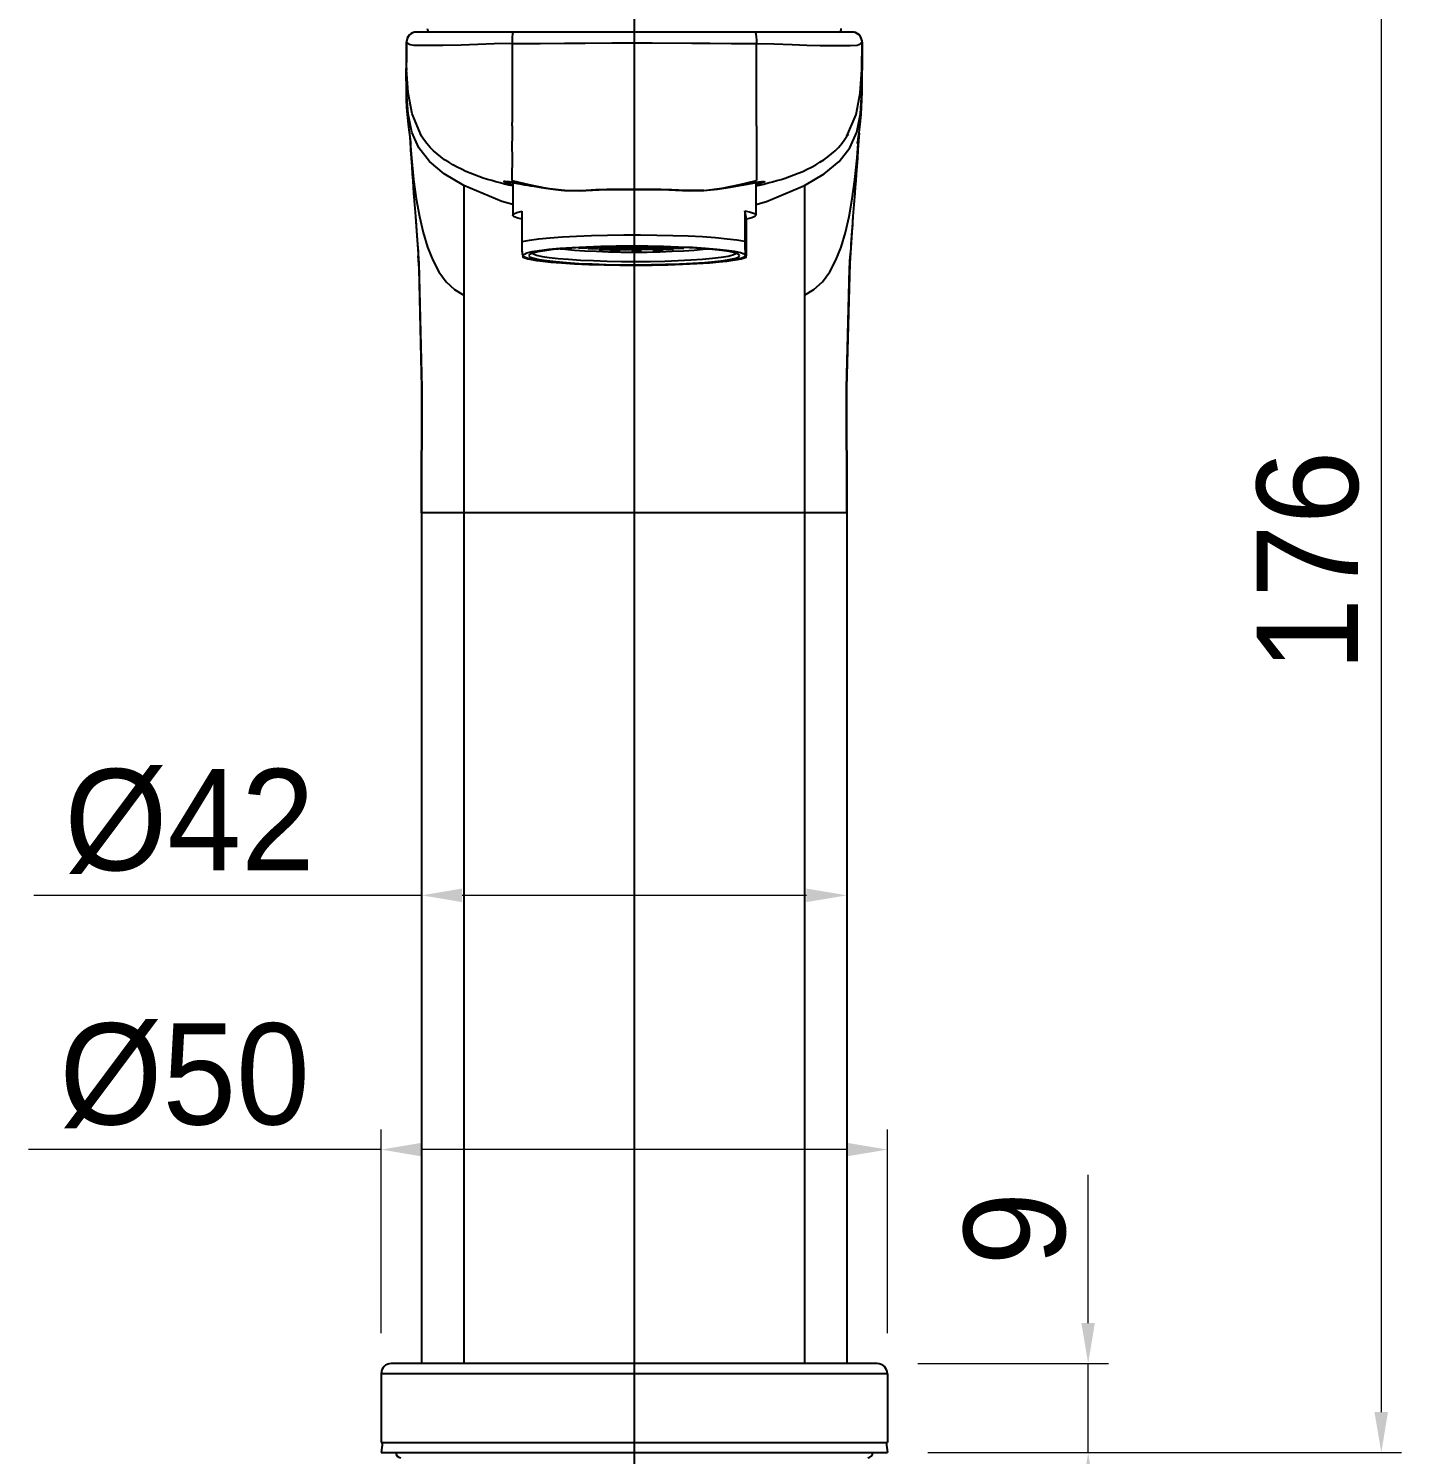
# Model space of a CAD drawing. Extents: x 0 to 790, y 0 to 579.
# Drawn here: x 123.8 to 259.4, y 234.4 to 375.2 of the extents above; entities that cross this region are included whole.
import ezdxf

# ---------------------------------------------------------------- set-up
doc = ezdxf.new("R2010")
doc.units = 0
doc.header["$LTSCALE"] = 10
doc.header["$MEASUREMENT"] = 0
doc.header["$PDMODE"] = 3
doc.header["$PDSIZE"] = -10
doc.linetypes.add('CENTER', pattern=[2, 1.25, -0.25, 0.25, -0.25])
doc.layers.get('0').update_dxf_attribs({"linetype": 'CONTINUOUS'})
doc.layers.get('DEFPOINTS').update_dxf_attribs({"linetype": 'CONTINUOUS'})
doc.layers.add('DEFAULT_1', color=7, linetype='CENTER')
doc.styles.add('Daelim Dimension', font='H2GTRE.TTF')
doc.dimstyles.new('DEFAULT', dxfattribs={"dimscale": 2, "dimtxt": 2, "dimasz": 2, "dimexe": 0, "dimexo": 2, "dimgap": 1, "dimtad": 1, "dimdec": 1, "dimzin": 9, "dimdsep": 46, "dimtxsty": 'Daelim Dimension', "dimcen": 0.5, "dimclrd": 252, "dimclre": 252, "dimclrt": 3, "dimadec": 1, "dimazin": 0, "dimtfac": 1, "dimtdec": 1, "dimtix": 1, "dimtmove": 0, "dimatfit": 3, "dimfxl": 1, "dimtolj": 1, "dimtzin": 1, "dimlwd": 9, "dimlwe": 9, "dimarcsym": 0})

# ---------------------------------------------------------------- blocks, each defined once
blk = doc.blocks.new('*D49')
at = {"color": 5, "lineweight": 9, "ltscale": 0.5, "transparency": 16777216}
for p, q in [((209.61, 410.68), (259.39, 410.68)), ((257.39, 406.68), (257.39, 238.58)), ((212.61, 234.58), (259.39, 234.58))]:
    blk.add_line(p, q, dxfattribs=at)
at = {"color": 5, "ltscale": 0.5, "transparency": 16777216}
for points in [[(256.72, 406.68), (258.05, 406.68), (257.39, 410.68)], [(256.72, 238.58), (258.05, 238.58), (257.39, 234.58)]]:
    blk.add_solid(points, dxfattribs=at)
at = {"layer": 'DEFPOINTS', "color": 0, "ltscale": 0.5, "transparency": 16777216}
for p in [(205.61, 410.68), (208.61, 234.58), (257.39, 234.58)]:
    blk.add_point(p, dxfattribs=at)
at = {"color": 7, "ltscale": 0.5, "transparency": 16777216, "insert": (250.16, 322.63), "char_height": 10, "attachment_point": 5, "rotation": 90, "style": 'Daelim Dimension'}
blk.add_mtext('\\A1;176', dxfattribs=at)
blk = doc.blocks.new('*D50')
at = {"color": 5, "lineweight": 9, "ltscale": 0.5, "transparency": 16777216}
for p, q in [((228.44, 247.38), (228.44, 262.03)), ((211.61, 243.38), (230.44, 243.38)), ((228.44, 234.58), (228.44, 243.38)), ((212.61, 234.58), (230.44, 234.58)), ((228.44, 230.58), (228.44, 226.58))]:
    blk.add_line(p, q, dxfattribs=at)
at = {"color": 5, "ltscale": 0.5, "transparency": 16777216}
for points in [[(227.77, 247.38), (229.1, 247.38), (228.44, 243.38)], [(227.77, 230.58), (229.1, 230.58), (228.44, 234.58)]]:
    blk.add_solid(points, dxfattribs=at)
at = {"layer": 'DEFPOINTS', "color": 0, "ltscale": 0.5, "transparency": 16777216}
for p in [(207.61, 243.38), (208.61, 234.58), (228.44, 234.58)]:
    blk.add_point(p, dxfattribs=at)
at = {"color": 7, "ltscale": 0.5, "transparency": 16777216, "insert": (221.23, 256.7), "char_height": 10, "attachment_point": 5, "rotation": 90, "style": 'Daelim Dimension'}
blk.add_mtext('\\A1;9', dxfattribs=at)
blk = doc.blocks.new('*D53')
at = {"color": 5, "lineweight": 9, "ltscale": 0.5, "transparency": 16777216}
for p, q in [((162.61, 289.38), (162.61, 291.62)), ((204.61, 289.38), (204.61, 291.62)), ((162.61, 289.62), (124.29, 289.62)), ((200.61, 289.62), (166.61, 289.62))]:
    blk.add_line(p, q, dxfattribs=at)
at = {"color": 5, "ltscale": 0.5, "transparency": 16777216}
for points in [[(166.61, 290.29), (166.61, 288.95), (162.61, 289.62)], [(200.61, 290.29), (200.61, 288.95), (204.61, 289.62)]]:
    blk.add_solid(points, dxfattribs=at)
at = {"layer": 'DEFPOINTS', "color": 0, "ltscale": 0.5, "transparency": 16777216}
for p in [(162.61, 289.62), (162.61, 285.38), (204.61, 285.38)]:
    blk.add_point(p, dxfattribs=at)
at = {"color": 7, "ltscale": 0.5, "transparency": 16777216, "insert": (139.69, 296.91), "char_height": 10, "attachment_point": 5, "style": 'Daelim Dimension'}
blk.add_mtext('\\A1;%%C42', dxfattribs=at)
blk = doc.blocks.new('*D56')
at = {"color": 5, "lineweight": 9, "ltscale": 0.5, "transparency": 16777216}
for p, q in [((158.61, 246.38), (158.61, 266.51)), ((208.61, 246.38), (208.61, 266.51)), ((158.61, 264.51), (123.78, 264.51)), ((204.61, 264.51), (162.61, 264.51))]:
    blk.add_line(p, q, dxfattribs=at)
at = {"color": 5, "ltscale": 0.5, "transparency": 16777216}
for points in [[(162.61, 265.18), (162.61, 263.84), (158.61, 264.51)], [(204.61, 265.18), (204.61, 263.84), (208.61, 264.51)]]:
    blk.add_solid(points, dxfattribs=at)
at = {"layer": 'DEFPOINTS', "color": 0, "ltscale": 0.5, "transparency": 16777216}
for p in [(208.61, 264.51), (158.61, 242.38), (208.61, 242.38)]:
    blk.add_point(p, dxfattribs=at)
at = {"color": 7, "ltscale": 0.5, "transparency": 16777216, "insert": (139.2, 271.8), "char_height": 10, "attachment_point": 5, "style": 'Daelim Dimension'}
blk.add_mtext('\\A1;%%C50', dxfattribs=at)

msp = doc.modelspace()

# ---------------------------------------------------------------- linework, layer by layer
at = {"color": 7, "linetype": 'Continuous'}
for p, q in [((205.12, 374.88), (162.1, 374.88)), ((205.47, 374.82), (205.12, 374.88)), ((205.78, 374.63), (205.47, 374.82)), ((206, 374.35), (205.78, 374.63)), ((161.1, 373.72), (161.1, 373.88)), ((161.39, 374.58), (161.2, 374.3)), ((206.11, 374), (206, 374.35)), ((206.12, 373.88), (206.11, 374)), ((206.11, 373.88), (206.12, 372.21)), ((206.11, 373.72), (206.12, 373.88)), ((161.1, 372.07), (161.09, 371.61)), ((161.1, 372.52), (161.1, 372.07)), ((206.12, 372.21), (206.12, 371.82)), ((206.12, 371.82), (206.12, 371.51)), ((161.09, 371.61), (161.1, 371.1)), ((161.09, 371.13), (161.09, 371.28)), ((161.09, 370.4), (161.09, 371.13)), ((206.12, 371.1), (206.12, 371.28)), ((161.41, 364.9), (161.46, 364.1)), ((162.47, 364.8), (162.56, 364.67)), ((204.75, 364.8), (204.71, 364.74)), ((205.81, 364.9), (205.76, 364.1)), ((162.56, 364.67), (162.56, 364.66)), ((162.61, 364.58), (162.6, 364.59)), ((204.63, 364.61), (204.6, 364.58)), ((204.65, 364.64), (204.63, 364.61)), ((171.23, 359.77), (170.8, 359.86)), ((171.61, 359.68), (171.23, 359.77)), ((171.61, 360.01), (171.61, 356.79)), ((176.75, 359.23), (176.75, 359.23)), ((190.47, 359.23), (190.47, 359.23)), ((195.61, 360.01), (195.61, 356.79)), ((195.61, 359.68), (195.99, 359.77)), ((195.99, 359.77), (196.42, 359.86)), ((171.61, 356.77), (171.61, 356.79)), ((172.53, 354.14), (172.53, 357.19)), ((194.53, 357.22), (194.53, 354.17)), ((194.69, 356.39), (194.53, 357.22)), ((194.69, 353.33), (194.69, 356.39)), ((195.61, 356.81), (195.61, 356.79)), ((172.53, 354), (172.53, 354.14)), ((172.53, 353.84), (172.53, 354)), ((178.11, 353.57), (178.42, 353.56)), ((178.42, 353.59), (178.42, 353.56)), ((178.42, 353.56), (178.92, 353.58)), ((178.92, 353.61), (178.92, 353.58)), ((179.52, 353.57), (179.02, 353.54)), ((179.02, 353.49), (179.02, 353.54)), ((179.02, 353.49), (179.52, 353.47)), ((179.52, 353.57), (179.52, 353.47)), ((180.02, 353.54), (179.52, 353.57)), ((179.52, 353.47), (180.02, 353.49)), ((180.02, 353.54), (180.02, 353.49)), ((180.54, 353.66), (180.04, 353.64)), ((180.04, 353.59), (180.04, 353.64)), ((180.04, 353.59), (180.54, 353.56)), ((180.61, 353.48), (180.11, 353.45)), ((180.54, 353.66), (180.54, 353.56)), ((181.04, 353.64), (180.54, 353.66)), ((180.54, 353.56), (181.04, 353.59)), ((180.61, 353.48), (180.61, 353.38)), ((181.11, 353.45), (180.61, 353.48)), ((181.04, 353.64), (181.04, 353.59)), ((181.1, 353.68), (181.56, 353.66)), ((181.64, 353.57), (181.14, 353.55)), ((181.14, 353.5), (181.14, 353.55)), ((181.14, 353.5), (181.64, 353.47)), ((181.56, 353.69), (181.56, 353.66)), ((181.56, 353.66), (182.06, 353.68)), ((181.64, 353.57), (181.64, 353.47)), ((182.14, 353.55), (181.64, 353.57)), ((181.64, 353.47), (182.14, 353.5)), ((182.06, 353.7), (182.06, 353.68)), ((182.14, 353.55), (182.14, 353.5)), ((182.66, 353.67), (182.16, 353.64)), ((182.16, 353.59), (182.16, 353.64)), ((182.16, 353.59), (182.66, 353.57)), ((182.73, 353.48), (182.23, 353.46)), ((182.66, 353.67), (182.66, 353.57)), ((183.16, 353.64), (182.66, 353.67)), ((182.66, 353.57), (183.16, 353.59)), ((182.73, 353.48), (182.73, 353.38)), ((183.23, 353.46), (182.73, 353.48)), ((183.16, 353.64), (183.16, 353.59)), ((183.18, 353.69), (183.18, 353.71)), ((183.18, 353.69), (183.68, 353.66)), ((183.76, 353.58), (183.26, 353.56)), ((183.26, 353.5), (183.26, 353.56)), ((183.26, 353.5), (183.76, 353.48)), ((183.68, 353.71), (183.68, 353.66)), ((183.68, 353.66), (184.18, 353.69)), ((183.76, 353.58), (183.76, 353.48)), ((184.26, 353.56), (183.76, 353.58)), ((183.76, 353.48), (184.26, 353.5)), ((184.18, 353.71), (184.18, 353.69)), ((184.26, 353.56), (184.26, 353.5)), ((184.78, 353.68), (184.28, 353.65)), ((184.28, 353.6), (184.28, 353.65)), ((184.28, 353.6), (184.78, 353.58)), ((184.85, 353.49), (184.35, 353.47)), ((184.78, 353.68), (184.78, 353.58)), ((185.28, 353.65), (184.78, 353.68)), ((184.78, 353.58), (185.28, 353.6)), ((184.85, 353.49), (184.85, 353.39)), ((185.35, 353.47), (184.85, 353.49)), ((185.28, 353.65), (185.28, 353.6)), ((185.3, 353.7), (185.8, 353.67)), ((185.88, 353.59), (185.38, 353.56)), ((185.38, 353.51), (185.38, 353.56)), ((185.38, 353.51), (185.88, 353.49)), ((185.8, 353.69), (185.8, 353.67)), ((185.8, 353.67), (186.05, 353.68)), ((185.88, 353.59), (185.88, 353.49)), ((186.38, 353.56), (185.88, 353.59)), ((185.88, 353.49), (186.38, 353.51)), ((186.38, 353.56), (186.38, 353.51)), ((186.64, 353.67), (186.4, 353.66)), ((186.4, 353.61), (186.4, 353.66)), ((186.4, 353.61), (186.9, 353.58)), ((186.97, 353.5), (186.47, 353.47)), ((186.47, 353.42), (186.47, 353.47)), ((186.9, 353.66), (186.9, 353.58)), ((186.9, 353.58), (187.4, 353.61)), ((186.97, 353.5), (186.97, 353.4)), ((187.47, 353.47), (186.97, 353.5)), ((187.4, 353.65), (187.4, 353.61)), ((187.47, 353.47), (187.47, 353.42)), ((188, 353.59), (187.5, 353.57)), ((187.5, 353.52), (187.5, 353.57)), ((187.5, 353.52), (188, 353.49)), ((188, 353.59), (188, 353.49)), ((188.5, 353.57), (188, 353.59)), ((188, 353.49), (188.5, 353.52)), ((188.5, 353.57), (188.5, 353.52)), ((194.53, 354.17), (194.53, 354.03)), ((194.53, 354.03), (194.53, 353.88)), ((172.6, 352.84), (172.62, 352.73)), ((173.25, 352.88), (173.21, 352.79)), ((180.11, 353.4), (180.11, 353.45)), ((180.11, 353.4), (180.61, 353.38)), ((180.61, 353.38), (181.11, 353.4)), ((181.11, 353.45), (181.11, 353.4)), ((181.71, 353.39), (181.21, 353.36)), ((181.21, 353.31), (181.21, 353.36)), ((181.21, 353.31), (181.71, 353.29)), ((181.71, 353.39), (181.71, 353.29)), ((182.21, 353.36), (181.71, 353.39)), ((181.71, 353.29), (182.21, 353.31)), ((182.21, 353.36), (182.21, 353.31)), ((182.23, 353.41), (182.23, 353.46)), ((182.23, 353.41), (182.73, 353.38)), ((182.73, 353.38), (183.23, 353.41)), ((183.23, 353.46), (183.23, 353.41)), ((183.83, 353.4), (183.33, 353.37)), ((183.33, 353.32), (183.33, 353.37)), ((183.33, 353.32), (183.83, 353.3)), ((183.83, 353.4), (183.83, 353.3)), ((184.33, 353.37), (183.83, 353.4)), ((183.83, 353.3), (184.33, 353.32)), ((184.33, 353.37), (184.33, 353.32)), ((184.35, 353.42), (184.35, 353.47)), ((184.35, 353.42), (184.85, 353.39)), ((184.85, 353.39), (185.35, 353.42)), ((185.35, 353.47), (185.35, 353.42)), ((185.95, 353.4), (185.45, 353.38)), ((185.45, 353.33), (185.45, 353.38)), ((185.45, 353.33), (185.95, 353.3)), ((185.95, 353.4), (185.95, 353.3)), ((186.45, 353.38), (185.95, 353.4)), ((185.95, 353.3), (186.45, 353.33)), ((186.45, 353.38), (186.45, 353.33)), ((186.47, 353.42), (186.97, 353.4)), ((186.97, 353.4), (187.47, 353.42)), ((194.01, 352.82), (193.97, 352.88)), ((162.61, 327.38), (162.61, 243.38)), ((204.61, 327.38), (162.61, 327.38)), ((204.61, 327.38), (204.61, 243.38)), ((158.61, 242.38), (158.61, 235.58)), ((207.61, 243.38), (159.61, 243.38)), ((208.61, 242.38), (208.61, 235.58)), ((158.61, 235.58), (208.61, 235.58)), ((158.73, 235.58), (158.61, 234.58)), ((208.48, 235.58), (208.61, 234.58)), ((158.61, 234.58), (208.61, 234.58))]:
    msp.add_line(p, q, dxfattribs=at)
at = {"color": 9, "linetype": 'Continuous'}
for p, q in [((183.61, 374.88), (183.61, 373.81)), ((161.1, 373.88), (161.11, 373.88)), ((171.54, 373.73), (171.54, 372.57)), ((183.61, 373.81), (183.61, 359.31)), ((195.67, 372.57), (195.67, 373.73)), ((206.11, 373.88), (206.12, 373.88)), ((171.54, 372.57), (171.54, 370.09)), ((195.67, 370.09), (195.67, 372.57)), ((161.12, 368.96), (161.09, 371.2)), ((206.1, 368.96), (206.12, 371.2)), ((195.67, 367.99), (195.67, 370.09)), ((205.62, 362.46), (205.8, 364.83)), ((195.68, 361.87), (195.68, 361.3)), ((166.79, 359.72), (166.79, 243.38)), ((176.73, 359.23), (175.24, 359.39)), ((176.75, 359.23), (176.73, 359.23)), ((190.47, 359.23), (190.49, 359.23)), ((190.49, 359.23), (191.82, 359.37)), ((200.43, 359.72), (200.43, 243.38)), ((162.35, 351.54), (162.26, 352.78)), ((172.76, 352.65), (172.61, 352.78)), ((173, 353.06), (173.52, 353.19)), ((204.87, 351.5), (204.95, 352.78)), ((183.61, 351.84), (183.61, 243.38)), ((208.61, 242.38), (158.61, 242.38))]:
    msp.add_line(p, q, dxfattribs=at)
for points in [[(171.66, 374.88), (171.62, 374.82), (171.59, 374.66), (171.56, 374.41), (171.55, 374.09), (171.54, 373.73)], [(195.56, 374.88), (195.6, 374.82), (195.63, 374.66), (195.66, 374.41), (195.67, 374.09), (195.67, 373.73)], [(162.6, 364.59), (161.68, 366.79), (161.29, 368.86), (161.13, 371.2), (161.11, 373.88)], [(161.32, 373.7), (161.3, 373.71), (161.28, 373.73), (161.25, 373.75), (161.23, 373.77), (161.21, 373.78), (161.19, 373.81), (161.17, 373.82), (161.15, 373.84), (161.13, 373.86), (161.12, 373.87), (161.11, 373.88), (161.11, 373.88)], [(171.54, 373.73), (169.76, 373.7), (168.17, 373.66), (166.52, 373.59), (164.71, 373.55), (163.3, 373.54), (162.5, 373.54), (161.87, 373.56), (161.47, 373.61), (161.4, 373.64), (161.37, 373.66), (161.35, 373.68), (161.32, 373.7)], [(171.54, 373.73), (174.33, 373.76), (176.72, 373.78), (178.77, 373.79), (181.41, 373.81), (183.61, 373.81)], [(183.61, 373.81), (185.37, 373.81), (189.3, 373.79)], [(189.3, 373.79), (191.1, 373.78), (193.2, 373.76), (195.67, 373.73)], [(195.67, 373.73), (197.41, 373.7), (199.19, 373.65), (200.67, 373.59), (201.96, 373.56), (203.56, 373.54), (204.94, 373.55), (205.63, 373.59), (205.8, 373.63), (205.83, 373.65), (205.86, 373.67), (205.88, 373.69), (205.91, 373.71), (205.92, 373.72), (205.94, 373.73), (205.96, 373.75), (205.98, 373.76), (206, 373.77), (206.02, 373.79), (206.04, 373.81), (206.06, 373.83), (206.07, 373.84), (206.09, 373.86), (206.1, 373.87), (206.11, 373.88), (206.11, 373.88)], [(204.62, 364.59), (205.52, 366.74), (205.92, 368.83), (206.08, 371.17), (206.11, 373.88)], [(171.54, 370.09), (171.54, 367.99), (171.54, 366.95), (171.54, 365.93)], [(166.79, 359.72), (164.84, 360.88), (163.37, 362.1), (162.32, 363.44), (161.64, 364.98), (161.27, 366.8), (161.12, 368.96)], [(195.68, 365.93), (195.68, 366.95), (195.67, 367.99)], [(200.43, 359.72), (202.38, 360.88), (203.85, 362.1), (204.9, 363.44), (205.58, 364.98), (205.95, 366.8), (206.1, 368.96)], [(161.42, 364.83), (161.6, 362.46), (161.82, 360.33), (162.08, 358.4), (162.39, 356.65), (162.76, 355.07), (163.19, 353.64), (163.7, 352.35), (164.31, 351.21), (165.03, 350.22), (165.87, 349.44), (166.79, 348.89)], [(171.54, 365.62), (171.55, 364.68), (171.53, 363.55), (171.54, 362.58), (171.54, 361.83)], [(171.54, 365.85), (171.54, 365.88), (171.54, 365.91), (171.54, 365.93)], [(171.54, 365.76), (171.54, 365.79), (171.54, 365.82), (171.54, 365.85)], [(171.54, 365.62), (171.54, 365.67), (171.54, 365.71), (171.54, 365.76)], [(195.68, 365.62), (195.67, 364.87), (195.68, 364.08), (195.69, 363.29), (195.68, 362.54), (195.68, 361.87)], [(195.68, 365.85), (195.68, 365.88), (195.68, 365.91), (195.68, 365.93)], [(195.68, 365.76), (195.68, 365.79), (195.68, 365.82), (195.68, 365.85)], [(195.68, 365.62), (195.68, 365.67), (195.68, 365.71), (195.68, 365.76)], [(200.43, 348.89), (201.35, 349.44), (202.19, 350.22), (202.91, 351.2), (203.52, 352.35), (204.03, 353.64), (204.46, 355.07), (204.83, 356.65), (205.14, 358.4), (205.4, 360.33), (205.62, 362.46)], [(171.54, 361.83), (171.53, 361.15), (171.53, 360.73), (171.53, 360.37), (171.53, 360.23)], [(195.68, 361.3), (195.68, 360.86), (195.68, 360.55), (195.69, 360.36), (195.69, 360.27), (195.69, 360.23)], [(171.61, 357.85), (170.54, 358.14), (166.79, 359.72)], [(171.28, 360.07), (170.85, 360.13), (170.73, 360.11), (170.87, 360.03)], [(170.87, 360.03), (171.31, 359.87), (171.61, 359.79)], [(175.24, 359.39), (173.82, 359.62), (172.59, 359.84), (171.88, 359.97), (171.28, 360.07)], [(171.53, 360.23), (173.19, 359.81), (174.94, 359.47), (176.73, 359.23)], [(183.61, 359.32), (182.24, 359.34), (180.91, 359.33), (179.8, 359.28), (178.41, 359.21), (176.73, 359.23)], [(190.49, 359.23), (188.73, 359.22), (187.32, 359.28), (186.22, 359.33), (184.86, 359.34), (183.61, 359.32)], [(190.49, 359.23), (192.28, 359.47), (194.03, 359.81), (195.69, 360.23)], [(191.82, 359.37), (193.12, 359.57), (194.2, 359.76), (195.14, 359.93), (195.92, 360.07)], [(196.31, 360.01), (195.77, 359.83), (195.61, 359.79)], [(195.61, 357.85), (196.68, 358.14), (200.43, 359.72)], [(195.92, 360.07), (196.37, 360.13), (196.49, 360.1), (196.31, 360.01)], [(172.53, 354.2), (173.26, 354.33), (174.18, 354.45), (175.28, 354.55), (176.53, 354.64), (177.91, 354.72), (179.4, 354.78), (180.97, 354.82), (182.59, 354.84), (184.22, 354.84), (185.85, 354.83), (187.43, 354.79), (188.94, 354.74), (190.35, 354.67), (191.64, 354.58), (192.78, 354.47), (193.75, 354.36), (194.53, 354.23)], [(173.52, 353.19), (174.25, 353.31), (175.17, 353.42), (176.26, 353.52), (177.49, 353.6), (178.85, 353.67), (180.31, 353.72), (181.83, 353.75), (183.4, 353.76), (184.96, 353.76), (186.5, 353.73), (187.97, 353.68), (189.36, 353.62), (190.63, 353.54), (191.77, 353.45), (192.73, 353.34), (193.51, 353.22)], [(172.61, 352.79), (172.7, 352.92), (173, 353.06)], [(194.61, 352.82), (194.52, 352.68), (194.22, 352.55), (193.69, 352.42), (192.97, 352.3), (192.05, 352.19), (190.96, 352.09), (189.73, 352.01), (188.37, 351.94), (186.91, 351.89), (185.38, 351.86), (183.82, 351.85), (182.26, 351.85), (180.72, 351.88), (179.24, 351.92), (177.86, 351.99), (176.58, 352.07), (175.45, 352.16), (174.49, 352.27), (173.71, 352.39), (173.13, 352.51), (172.76, 352.65)], [(193.51, 353.22), (194.09, 353.09), (194.46, 352.96), (194.61, 352.82)], [(162.61, 327.38), (162.64, 339.77), (162.35, 351.54)], [(204.61, 327.38), (204.58, 339.74), (204.87, 351.5)]]:
    msp.add_lwpolyline(points, dxfattribs=at)
at = {"color": 7, "linetype": 'Continuous'}
for points in [[(161.2, 374.3), (161.11, 373.98), (161.1, 373.88)], [(161.11, 373.88), (161.1, 373.42), (161.1, 373.22), (161.1, 372.52)], [(161.53, 364.05), (161.46, 364.57), (161.4, 364.97), (161.33, 365.47), (161.27, 366.06), (161.21, 366.73), (161.16, 367.46), (161.13, 368.21), (161.11, 368.94), (161.1, 369.67), (161.09, 370.4)], [(205.76, 364.57), (205.82, 364.97), (205.89, 365.47), (205.95, 366.06), (206.01, 366.73), (206.06, 367.46), (206.09, 368.21), (206.11, 368.94), (206.12, 369.67), (206.12, 370.4), (206.12, 371.1)], [(206.12, 371.51), (206.12, 371.19), (206.12, 371.13), (206.12, 371.1), (206.12, 371.1)], [(204.71, 364.74), (204.67, 364.68), (204.66, 364.66)], [(161.46, 364.1), (161.51, 363.24), (161.57, 362.41), (161.63, 361.6), (161.68, 360.84), (161.73, 360.18), (161.78, 359.57), (161.82, 358.97), (161.91, 357.83)], [(161.56, 363.86), (161.56, 363.86), (161.55, 363.92), (161.53, 364.05)], [(162.56, 364.66), (162.57, 364.65), (162.57, 364.64)], [(162.57, 364.64), (162.59, 364.61), (162.6, 364.59)], [(170.8, 359.86), (170.38, 359.97), (169.95, 360.08), (169.53, 360.2), (169.11, 360.32), (168.69, 360.46), (168.27, 360.61), (167.84, 360.76), (167.41, 360.93), (166.97, 361.12), (166.54, 361.32), (166.11, 361.54), (165.69, 361.76), (165.28, 362.01), (164.88, 362.27), (164.5, 362.55), (164.13, 362.84), (163.78, 363.16), (163.44, 363.49), (163.12, 363.87), (162.8, 364.29), (162.6, 364.59)], [(196.42, 359.86), (196.84, 359.97), (197.27, 360.08), (197.69, 360.2), (198.11, 360.32), (198.53, 360.46), (198.95, 360.61), (199.38, 360.76), (199.81, 360.93), (200.25, 361.12), (200.68, 361.32), (201.11, 361.54), (201.53, 361.76), (201.94, 362.01), (202.34, 362.27), (202.72, 362.55), (203.09, 362.84), (203.44, 363.16), (203.78, 363.49), (204.1, 363.87), (204.42, 364.29), (204.62, 364.59)], [(204.66, 364.66), (204.66, 364.66), (204.65, 364.64)], [(205.76, 364.1), (205.7, 363.24), (205.65, 362.41), (205.59, 361.6), (205.54, 360.84), (205.49, 360.18), (205.44, 359.57), (205.39, 358.97)], [(205.66, 363.86), (205.66, 363.86), (205.66, 363.92), (205.68, 364.05), (205.76, 364.57)], [(170.94, 360.11), (170.93, 360.11), (170.94, 360.11), (170.97, 360.11), (171.01, 360.11), (171.07, 360.1), (171.14, 360.09), (171.23, 360.08), (171.33, 360.06), (171.45, 360.04), (171.58, 360.02), (171.73, 359.99)], [(171.73, 359.99), (172.09, 359.93), (172.3, 359.89), (172.77, 359.8)], [(172.77, 359.8), (173.05, 359.75), (173.35, 359.7), (173.68, 359.64), (174.04, 359.58), (174.43, 359.52), (174.85, 359.45), (175.32, 359.38), (175.83, 359.31), (176.38, 359.25), (176.75, 359.23)], [(176.75, 359.23), (178.17, 359.2), (180.15, 359.28), (182.15, 359.33), (183.61, 359.31)], [(183.61, 359.31), (185.03, 359.33), (187.03, 359.28), (189.02, 359.2), (190.47, 359.23)], [(190.47, 359.23), (190.82, 359.25), (191.37, 359.31), (191.88, 359.38), (192.35, 359.45), (192.78, 359.52), (193.17, 359.58), (193.53, 359.64), (193.86, 359.7), (194.17, 359.75), (194.44, 359.8), (195.31, 359.96)], [(195.31, 359.96), (195.48, 359.99), (195.63, 360.02), (195.77, 360.04), (195.88, 360.06), (195.99, 360.08), (196.07, 360.09), (196.15, 360.1), (196.21, 360.11), (196.25, 360.11), (196.28, 360.11), (196.28, 360.11)], [(161.91, 357.83), (162.03, 356.25), (162.07, 355.76), (162.11, 355.28), (162.14, 354.81), (162.18, 354.37), (162.21, 353.96), (162.23, 353.58), (162.26, 353.25)], [(205.39, 358.97), (205.31, 357.83), (205.18, 356.25)], [(162.01, 356.61), (162.32, 352.06), (162.64, 339.74), (162.61, 327.38)], [(171.61, 356.79), (171.7, 356.91), (172, 357.05), (172.53, 357.19)], [(172.53, 356.39), (172.11, 356.49), (171.75, 356.63), (171.61, 356.77)], [(194.53, 357.22), (195.1, 357.09), (195.47, 356.95), (195.61, 356.81)], [(195.61, 356.79), (195.52, 356.66), (195.22, 356.52), (194.69, 356.39)], [(205.21, 356.61), (204.9, 352.06), (204.58, 339.74), (204.61, 327.38)], [(205.18, 356.25), (205.15, 355.76), (205.11, 355.28), (205.07, 354.81), (205.04, 354.37), (205.01, 353.96), (204.99, 353.58), (204.96, 353.25), (204.94, 352.98), (204.93, 352.78)], [(172.6, 352.84), (172.59, 352.89), (172.58, 352.94), (172.58, 352.99), (172.57, 353.04), (172.56, 353.09), (172.56, 353.15), (172.55, 353.22), (172.55, 353.29), (172.55, 353.36), (172.54, 353.44), (172.54, 353.52), (172.54, 353.6), (172.53, 353.68), (172.53, 353.76), (172.53, 353.84)], [(183.43, 353.71), (181.95, 353.7), (180.51, 353.67), (179.13, 353.62), (177.84, 353.56), (176.66, 353.48), (175.63, 353.39), (174.77, 353.28), (174.08, 353.17), (173.58, 353.04), (173.29, 352.92), (173.25, 352.88)], [(193.97, 352.88), (193.88, 352.95), (193.54, 353.07), (192.99, 353.19), (192.26, 353.31), (191.35, 353.41), (190.28, 353.5), (189.08, 353.57), (187.77, 353.63), (186.37, 353.68), (184.91, 353.7), (183.43, 353.71)], [(194.53, 353.88), (194.53, 353.79), (194.53, 353.71), (194.53, 353.63), (194.54, 353.55), (194.54, 353.47), (194.54, 353.4), (194.55, 353.32), (194.55, 353.25), (194.55, 353.19), (194.56, 353.13), (194.57, 353.07), (194.57, 353.02), (194.58, 352.97), (194.59, 352.93), (194.6, 352.88), (194.62, 352.77)], [(162.26, 353.25), (162.28, 352.82), (162.29, 352.78)], [(172.66, 352.61), (172.65, 352.61), (172.65, 352.62), (172.64, 352.65), (172.63, 352.69), (172.62, 352.73)], [(172.66, 352.61), (172.79, 352.57), (173.09, 352.49), (173.47, 352.41), (173.95, 352.33), (174.57, 352.25), (175.38, 352.16), (176.42, 352.07), (177.72, 351.99), (179.13, 351.92), (180.64, 351.88), (182.2, 351.85), (183.79, 351.84), (185.37, 351.85), (186.92, 351.89), (188.41, 351.94), (189.8, 352.01), (191.04, 352.09), (192.01, 352.18), (192.76, 352.26), (193.35, 352.34), (193.8, 352.42), (194.16, 352.49), (194.45, 352.57), (194.66, 352.64)], [(173.21, 352.79), (173.34, 352.66), (173.68, 352.53), (174.23, 352.41), (174.96, 352.3), (175.87, 352.2), (176.93, 352.11), (178.14, 352.03), (179.45, 351.97), (180.85, 351.93), (182.3, 351.9), (183.79, 351.9)], [(173.56, 353.04), (173.64, 352.96), (173.97, 352.84), (174.5, 352.72), (175.21, 352.61), (176.09, 352.51), (177.13, 352.43), (178.3, 352.35), (179.57, 352.3), (180.93, 352.25), (182.34, 352.23), (183.78, 352.22)], [(183.61, 353.12), (182.33, 353.12), (181.07, 353.15), (179.87, 353.19), (178.74, 353.24), (177.72, 353.31), (176.81, 353.39), (176.3, 353.45)], [(190.92, 353.45), (190.42, 353.39), (189.51, 353.31), (188.48, 353.24), (187.36, 353.19), (186.15, 353.15), (184.89, 353.12), (183.61, 353.12)], [(183.78, 352.22), (185.22, 352.23), (186.62, 352.26), (187.96, 352.31), (189.21, 352.37), (190.35, 352.45), (191.35, 352.54), (192.2, 352.64), (192.87, 352.75), (193.35, 352.87), (193.63, 352.99), (193.66, 353.03)], [(183.79, 351.9), (185.27, 351.91), (186.71, 351.94), (188.09, 351.99), (189.38, 352.05), (190.55, 352.13), (191.58, 352.22), (192.45, 352.33), (193.14, 352.44), (193.64, 352.56), (193.93, 352.69), (194.01, 352.82)], [(194.62, 352.77), (194.63, 352.72), (194.64, 352.69), (194.64, 352.66), (194.65, 352.64), (194.66, 352.64)], [(194.66, 352.64), (194.66, 352.65), (194.67, 352.66), (194.67, 352.69), (194.67, 352.73), (194.68, 352.77), (194.68, 352.82), (194.68, 352.87), (194.68, 352.94), (194.69, 353), (194.69, 353.07), (194.69, 353.14), (194.69, 353.2), (194.69, 353.33)]]:
    msp.add_lwpolyline(points, dxfattribs=at)
for centre, radius, start, end in [((162.11, 373.88), 1, 90.011, 179.8747), ((162.11, 373.88), 1, 89.9615, 90.0242), ((163.46, 375.18), 0.3, 171.4224, 270), ((203.76, 375.18), 0.3, 270, 8.5776), ((205.11, 373.88), 1, 90.0416, 90.0831), ((205.11, 373.88), 1, 0.1239, 90.07), ((162.11, 373.88), 1, 179.7891, 179.9134), ((205.11, 373.88), 1, 0.0852, 0.2095), ((159.61, 242.38), 1, 90, 180), ((207.61, 242.38), 1, 0, 90), ((160.55, 234.58), 0.5, 180, 270), ((206.67, 234.58), 0.5, 270, 0)]:
    msp.add_arc(centre, radius, start, end, dxfattribs=at)
at = {"layer": 'DEFAULT_1', "color": 7, "linetype": 'CENTER'}
for p, q in [((183.61, 398.68), (183.61, 373.81)), ((183.61, 359.31), (183.61, 351.84)), ((183.61, 243.38), (183.61, 144.78))]:
    msp.add_line(p, q, dxfattribs=at)

# ---------------------------------------------------------------- dimensions: what is measured, and where the dimension line sits
at = {"color": 5, "ltscale": 0.5}
dim = msp.add_linear_dim(base=(257.39, 234.58), p1=(205.61, 410.68), p2=(208.61, 234.58), angle=90, dimstyle='DEFAULT', override={"dimtxt": 5, "dimexe": 1, "dimdec": 0, "dimclrd": 5, "dimclre": 5, "dimclrt": 7}, dxfattribs=at)
dim.commit()
dim.dimension.update_dxf_attribs({"geometry": '*D49', "text_midpoint": (250.16, 322.63)})
for base, p1, p2, picture, middle in [((162.61, 289.62), (204.61, 285.38), (162.61, 285.38), '*D53', (139.69, 289.62)), ((208.61, 264.51), (158.61, 242.38), (208.61, 242.38), '*D56', (139.2, 264.51))]:
    dim = msp.add_linear_dim(base=base, p1=p1, p2=p2, text='%%C<>', dimstyle='DEFAULT', override={"dimtxt": 5, "dimexe": 1, "dimdec": 0, "dimclrd": 5, "dimclre": 5, "dimclrt": 7}, dxfattribs=at)
    dim.commit()
    dim.dimension.update_dxf_attribs({"geometry": picture, "text_midpoint": middle, "dimtype": 160})
dim = msp.add_linear_dim(base=(228.44, 234.58), p1=(207.61, 243.38), p2=(208.61, 234.58), angle=90, dimstyle='DEFAULT', override={"dimtxt": 5, "dimexe": 1, "dimdec": 0, "dimclrd": 5, "dimclre": 5, "dimclrt": 7}, dxfattribs=at)
dim.commit()
dim.dimension.update_dxf_attribs({"geometry": '*D50', "text_midpoint": (228.44, 256.7), "dimtype": 160})

doc.saveas('drawing.dxf')
